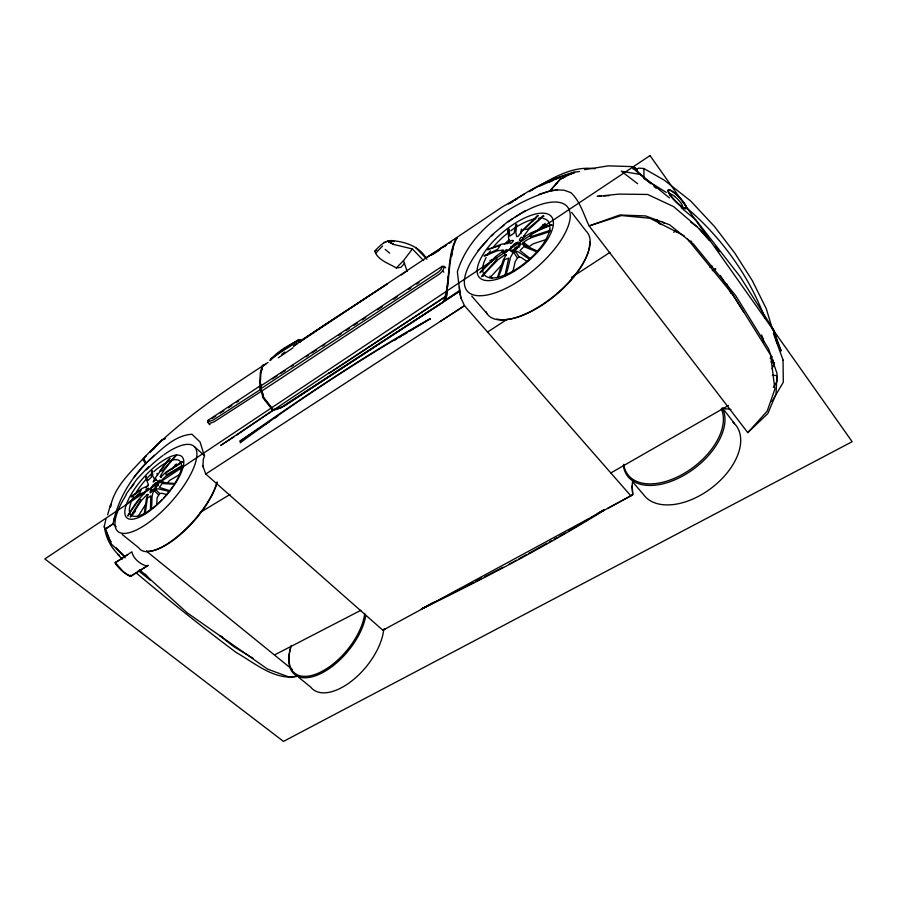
<?xml version="1.0" encoding="UTF-8"?>
<svg xmlns="http://www.w3.org/2000/svg" width="897" height="897" viewBox="0 0 897 897"><rect width="100%" height="100%" fill="white"/><g stroke="black" fill="none" stroke-linecap="round" stroke-linejoin="round"><path stroke-width="1.35" d="M127.935 516.145C131.949 508.05 137.992 499.775 144.495 493.126L144.664 492.128L139.495 494.225L128.944 502.365L139.697 492.969L141.289 489.605L131.265 497.073M104.366 525.934C105.465 537.281 110.892 547.854 119.514 555.669L117.742 554.301L122.295 559.212M262.047 390.677L263.471 397.18L273.338 409.806L282.23 406.756L459.645 291.222L457.369 271.713C470.241 230.383 510.371 203.641 549.906 190.96L560.199 179.12L574.125 172.37L570.716 174.074M127.766 554.671L115.242 562.834C118.606 568.743 124.291 573.396 130.379 576.311L148.308 565.301L130.67 576.39L127.845 575.078M150.427 510.057L150.797 495.839L147.411 498.171L145.157 513.678M521.37 229.06L520.944 233.669M509.148 229.094L509.709 236.124L514.127 233.164L515.91 224.373L516.706 224.172L515.82 232.413L516.706 236.673L518.253 236.191L523.164 229.598L537.191 216.11L538.2 215.527L524.409 229.161L527.514 229.24L543.436 215.538L543.773 216.648M210.021 424.752L207.678 422.375L208.026 420.345L259.278 386.45L260.836 386.899L260.276 386.842M508.666 229.284L507.96 230.193L508.251 233.657M148.039 494.449L147.052 495.379L147.108 494.628L148.039 494.449L146.379 498.878L144.305 513.219M156.818 503.979L157.087 497.667L159.722 493.597L161.617 493.227L167.033 494.639M110.522 507.085C113.829 487.508 130.177 472.652 143.105 458.681L143.083 459.948L145.875 463.715L143.587 458.143C180.095 420.401 224.216 390.857 268.057 362.433M148.431 484.795L147.254 486.443L148.431 484.795L145.628 477.339L146.491 476.329M143.621 458.636L145.875 463.715M208.866 423.698L214.047 421.882L261.767 391.036L439.788 273.809L442.714 270.939L444.497 266.532L441.896 266.487L259.962 386.484M777.228 376.258L776.892 381.595L773.337 387.403M550.724 225.057L552.249 225.147M110.466 506.682L110.667 504.282L107.651 514.844M448.343 276.097L446.605 295.864L444.172 301.493L446.493 296.369L446.852 292.4M447.087 289.753C449.823 272.363 449.128 252.864 457.291 237.178L502.522 206.792L524.184 194.122M145.841 463.244C159.588 451.752 173.02 435.46 191.98 434.249L200.087 442.053L204.471 456.214L203.26 459.399L202.98 466.328L205.738 474.031L382.873 630.232L632.8 494.752L632.049 486.163L632.598 480.904M153.589 489.919L157.85 485.12L158.085 482.911L156.156 483.023L153.208 485.367L150.943 488.573L151.268 491.298M168.58 460.026L170.183 458.502M168.412 491.713L170.15 490.637M549.558 231.841L550.422 230.26L530.295 236.886L530.878 233.713L551.319 224.968M451.796 256.049L453.007 247.135M150.438 509.193L151.189 508.33C152.894 502.017 150.214 494.045 155.338 489.078L158.377 488.854L168.479 491.22M293.409 343.192L299.789 339.683C290.437 347.016 278.922 351.994 270.165 360.459C276.96 351.187 288.845 345.592 298.757 339.716L299.789 339.683L301.067 341.129M504.91 275.85L508.689 258.056L504.518 259.648L500.481 272.038L498.082 277.431L497.577 277.151L503.251 260.085L506.143 254.759L505.112 254.569L497.981 259.693L481.588 276.747M549.906 190.96L560.233 179.333L562.968 177.673M513.006 271.197L515.248 261.419L517.491 258L519.105 257.013L521.213 257.495L526.988 261.453M506.143 254.759L505.942 255.623L504.876 255.432L505.112 254.569M105.947 519.15L104.187 526.741L109.277 539.523L111.015 541.597M113.695 521.034C118.292 499.326 130.211 479.794 145.348 463.794M114.883 516.369L112.932 523.983L105.599 529.073L111.542 544.322L125.031 556.532M174.41 484.638L174.422 483.427M260.892 372.86L262.877 365.617L265.927 364.003M262.922 365.135L260.915 372.423L260.332 382.884L261.195 386.786M262.384 365.505L260.365 372.782L259.76 383.277L260.601 387.179M508.969 242.011L507.332 243.592L508.969 242.011L507.96 230.193M505.123 274.852L506.143 274.034L507.915 268.438L510.494 257.361L513.544 251.878L515.259 250.79L518.544 252.001L528.961 258.885L530.946 258.672M537.191 216.11L532.381 221.604M503.139 250.14L502.331 252.068L503.139 250.14L497.129 250.824L484.223 256.206L484.133 255.623L497.644 249.31L500.167 245.509L488.304 249.321L487.968 250.05M144.495 493.126L144.271 493.776L144.664 492.128M516.975 248.043L518.713 246.428L519.935 243.39L518.219 242.325L514.575 243.838L511.144 247.034L509.911 250.072L512.153 251.833L514.586 250.835M772.07 368.802L774.537 362.657M442.165 266.465L440.831 269.739L438.51 272.026L260.545 388.917L261.767 391.036M511.245 246.709L510.124 249.467L511.66 250.454L514.968 249.097M537.09 252.517L537.404 250.902M502.712 251.418L495.772 256.475L480.4 271.959L480.018 272.8L495.817 257.248L497.05 259.098L482.003 276.007M443.701 301.123C450.698 281.053 446.347 256.643 456.663 237.615L300.517 341.454M155.921 479.704L155.887 478.673L154.508 479.29L153.196 481.969L155.921 479.704L157.558 481.128M165.653 483.079L161.527 481.084L160.126 482.463C164.97 474.143 175.801 472.293 182.158 465.599L166.046 475.085L166.046 472.73L182.898 461.697M574.035 172.942L574.461 172.101L579.574 171.54M160.294 476.599L161.494 476.789L160.294 476.599C161.909 470.252 194.683 434.888 162.424 470.6L159.744 471.396L169.421 458.816M771.577 363.386L773.315 360.089M771.913 401.564L783.294 382.223L783.047 360.078M126.107 494.157L137.028 479.02L148.723 466.608M146.144 503.621L137.936 516.571M270.165 360.459L271.23 358.206M207.678 422.375L208.799 420.76L208.026 420.345M168.636 459.511C163.332 465.442 158.612 474.435 154.295 478.897L152.826 476.094L152.288 470.701L151.649 471.351M537.034 250.925L522.054 244.029C528.961 236.09 540.734 235.956 549.648 231.157M522.054 244.029L522.816 244.242L523.938 242.661L529.118 246.641L533.267 243.771L546.206 239.499M127.946 515.27L139.383 499.046L140.773 499.965L130.233 516.907L130.973 516.549L141.692 500.156L147.108 494.628M135.525 511.099L130.973 516.549M523.725 236.203L524.577 236.001L524.98 236.853L523.725 236.203L528.501 229.666L543.526 216.076M176.384 463.951L172.336 468.862M270.356 359.462L283.239 349.482L298.757 339.716M426.871 259.211C419.987 247.056 407.182 242.313 393.873 240.788C385.957 239.174 379.442 245.8 374.789 251.306C378.086 260.478 388.805 263.292 396.295 267.979L403.459 260.691L412.385 248.94L423.608 260.612M131.433 496.344L142.186 488.394L147.299 486.208M455.328 239.97L457.19 237.739M550.287 191.083L552.07 189.009M555.647 184.838L557.429 182.764M134.102 476.957L145.684 463.581L154.273 455.295M502.129 264.48L489.897 277.812M478.034 250.487L491.545 235.339L507.803 221.615L525.115 210.75M404.614 263.247L400.959 267.328L396.295 267.979M550.332 190.859L557.104 189.94L564.067 190.198L570.941 192.653C580.359 201.533 583.611 214.585 589.138 225.909L747.795 432.634L767.204 411.095L774.851 389.197L770.646 355.122L733.466 295.393L687.113 238.58M153.309 449.363L155.203 447.334M159.946 442.277L161.841 440.248L159.879 442.221M150.27 452.133L161.662 440.113L164.992 438.532M167.459 482.765L169.768 480.321L180.151 474.233M375.54 253.324L382.627 245.957M144.238 458.042L146.189 456.057M150.102 452.11L156.953 445.192M545.208 223.375L535.789 231.796M747.795 432.634L767.866 413.506L776.028 394.03L776.993 373.41L768.594 348.832L735.764 295.73L693.482 244.085L669.566 224.743L645.616 215.942L619.771 215L589.138 225.909L621.442 215.538L649.921 218.263L684.142 235.799M158.477 494.763L154.362 490.816L155.73 489.527L155.338 489.078M160.765 477.069L165.934 472.214L182.069 461.731M515.753 248.357L518.118 246.159L519.228 243.401L517.67 242.425L514.362 243.805M632.901 168.838L633.787 168.019M488.304 249.321L501.412 244.231L507.41 243.401M236.348 435.325L273.271 410.041L281.77 407.406L459.645 291.222M374.789 251.306L376.594 249.826M154.777 485.086L156.751 483.528L156.156 483.023M154.194 490.424L156.168 488.854L155.573 488.349M673.714 232.278L675.878 230.574M278.35 357.768L293.072 347.767M277.913 353.71L282.891 349.897M281.826 354.315L284.809 352.028M176.406 465.879L181.564 461.776M401.363 274.964L406.868 270.939M240.127 442.871C300.977 397.719 364.675 356.513 430.325 318.704L409.335 331.397M130.67 576.39L131.545 575.784M130.637 575.246L129.852 575.784L127.284 574.596L123.64 571.983L115.848 563.327M297.042 343.809L293.577 346.175L323.2 325.779L387.246 283.945L299.486 341.454M329.255 372.737L220.673 445.439L234.106 436.772M212.264 418.462L215.729 416.152M220.348 413.091L223.813 410.781M635.805 169.925L638.518 168.131L643.889 168.513L664.329 180.196L690.679 201.006L714.573 226.593L734.923 253.279L752.303 280.604L766.296 308.759L772.485 329.255M444.452 300.618L459.399 290.706M262.743 426.097L239.802 441.268C301.841 398.19 364.249 355.425 430.325 318.704M265.041 424.584L269.627 421.545M274.213 418.507L277.655 416.23M433.116 254.232L436.514 252.001M322.46 346.029L324.792 344.493M338.831 335.265L341.174 333.729M345.85 330.645L349.359 328.347M354.035 325.263L357.544 322.954M362.231 319.881L365.741 317.572M377.435 309.88L382.111 306.808M393.637 299.228L397.091 296.952M408.606 289.383L410.904 287.87M416.657 284.091L418.955 282.577M205.738 474.031L464.5 305.675L460.722 297.591L459.399 287.365M510.146 203.204L512.265 201.825M514.373 200.435L517.547 198.36L508.464 204.112M518.612 197.665C535.341 186.116 554.335 177.875 573.777 172.235M228.421 407.743L231.83 405.5M236.382 402.518L238.658 401.026M272.475 378.837L277.128 375.787M280.615 373.5L285.257 370.45M291.065 366.638L293.397 365.113M306.18 356.726L308.501 355.201M311.988 352.913L316.63 349.864M426.109 257.854L446.695 244.769M283.564 406.52L443.017 302.244M440.337 321.451L464.5 305.675L630.838 495.839L632.766 494.236L632.049 486.163M431.121 255.331L433.419 253.829M435.718 252.337L440.315 249.344M487.452 332.114L507.276 319.22M571.423 277.476L609.904 252.427M435.527 252.506L438.969 250.297M105.274 528.916L112.932 523.983L116.184 526.606M517.491 258L513.813 252.573L515.596 251.452L515.259 250.79M116.139 562.06L115.242 562.834M524.117 237.032L530.901 232.906L550.736 224.788M284.887 348.361L287.018 347.072M289.148 345.782L292.344 343.843M394.175 340.568L396.508 339.156M398.84 337.743L401.172 336.33M403.504 334.929L407.003 332.809M200.154 512.467L230.058 494.438M603.378 510.741C544.692 547.058 483.337 578.834 421.343 609.074L433.475 602.257M568.788 530.946L578.161 525.339M580.505 523.938L582.848 522.536M585.18 521.135L588.701 519.027M591.045 517.625L603.916 509.911L597.895 513.151M448.96 243.435L451.225 242.1M529.095 191.644L533.39 189.132M530.833 190.59C550.523 179.422 571.165 165.474 594.913 168.737M610.891 472.921L728.487 405.478M770.131 358.094L772.407 356.793M770.994 362.063L773.292 360.762M514.015 561.567L516.459 560.21M518.903 558.853L526.225 554.783M528.669 553.427L546.968 543.234M549.413 541.878L551.857 540.521M554.29 539.164L556.734 537.808M559.179 536.451L565.278 533.053M382.873 630.232L385.8 628.629M607.931 508.33L630.838 495.839M710.009 267.519L712.319 266.263M712.33 270.636L715.806 268.786M712.98 270.457L715.324 269.223M275.289 654.552L360.841 610.308M463.525 587.658L473.381 582.568M475.836 581.301L482.003 578.117M484.458 576.838L502.937 567.296M509.092 564.112L512.792 562.206M441.044 248.11L445.742 245.711M421.343 609.074L462.28 588.286M562.778 178.032L565.043 176.9M539.658 186.161L561.544 176.507M162.94 439.732L165.138 438.689M549.558 181.912L553.303 180.263M555.792 179.165L559.537 177.516M509.911 250.072L511.593 251.16L515.248 249.658M489.885 260.59L492.218 259.816M281.064 407.709L273.26 410.299L263.426 397.584L262.014 391.103M539.198 194.257L550.175 190.971L557.104 189.94M562.856 176.126L573.295 173.099M151.189 508.33L151.761 508.195M573.901 172.695L574.641 172.538M298.757 675.99C275.57 681.619 255.23 663.253 236.315 652.556C202.341 627.261 169.331 600.766 136.905 573.531M132.128 495.525L132.689 495.413M584.62 169.634L608.301 165.867L632.834 166.629L637.262 169.32M298.701 675.934L289.518 677.19L267.586 669.117L187.26 612.875L139.551 569.673M383.636 242.504L385.788 242.28M506.143 274.034L506.794 273.989M601.158 196.129L597.122 196.376L618.773 194.111L647.6 194.458L673.546 206.568L697.283 226.885L709.796 240.755L699.189 228.589M603.849 195.961L609.242 195.613M160.126 482.463L174.108 483.461M160.81 481.095L161.527 481.084M173.928 484.133L162.133 483.595L159.397 487.407L169.298 490.558M489.224 248.547L489.863 248.536M412.385 248.94L393.85 244.489L387.582 241.248L394.265 241.472M675.564 231.594L678.345 231.74M441.896 266.487L444.497 266.532L445.607 267.811M725.46 408.617L723.105 408.427L730.876 409.458M772.384 375.215L776.555 375.608M260.556 389.455L213.318 419.987L208.553 421.668L207.734 420.76M669.454 197.923L640.727 174.545L621.296 171.192L637.644 183.706M689.087 240.99L691.677 241.461M523.13 242.482L523.938 242.661M482.855 275.85L483.472 276.052M146.637 566.153C140.123 564.022 133.249 558.797 131.859 551.812L115.22 562.632L116.509 564.987M536.675 251.765L523.915 246.653L520.002 250.555L530.015 258.358M260.859 386.461L260.018 386.136L260.545 388.917M387.582 241.248L393.85 244.489M222.366 636.915L219.877 635.704L233.657 646.58L253.212 658.308M298.062 340.658L300.069 342.475M690.679 222.187L697.283 226.885M522.816 244.242L525.967 246.563M666.314 192.44L643.99 178.525L643.889 168.513M685.745 207.117C720.639 236.36 748.86 275.301 764.883 317.953M637.498 170.251L634.224 167.728L633.327 168.546L650.774 183.762M636.892 169.768L632.834 166.629L640.727 174.545M122.205 534.444L138.755 547.787A56.433 20.923 -48.3 0 0 178.604 535.52A56.433 20.923 -48.3 0 0 217.108 481.924M138.34 570.615L150.27 580.224L145.247 574.08M146.48 551.195L292.456 669.611M298.735 677.347L310.698 687.102A51.174 26.888 -50.6 0 0 352.241 680.588A51.174 26.888 -50.6 0 0 383.759 629.178M681.159 207.678L696.05 220.09L740.014 276.511L774.167 330.701L776.824 342.867M385.183 249.422L389.702 253.189M653.969 186.453L656.088 188.235M153.208 485.367L153.791 485.871M158.085 482.911L158.444 485.625L157.85 485.12M194.414 446.684L204.583 455.698M272.823 410.411L262.855 397.584L261.453 391.081M415.726 247.628L426.019 258.347M155.73 489.527L159.722 493.597M656.032 219.608L659.777 223.723M656.615 219.574L661.28 224.71M656.256 219.743L659.99 223.858M125.154 557.856L116.218 547.832M705.961 234.734L707.733 236.73M471.732 296.066L487.049 313.67M442.714 270.939L443.824 272.217M632.822 482.104L643.553 494.606A57.744 35.129 -37 0 0 713.934 486.084A57.744 35.129 -37 0 0 732.703 421.926M511.593 251.16L512.153 251.833M511.144 247.034L511.694 247.707M518.713 246.428L519.262 247.112L520.484 244.062L519.935 243.39M514.575 243.838L515.125 244.5M518.219 242.325L518.758 242.997M571.602 212.398L586.133 231.123A64.55 27.975 -39.8 0 1 553.214 296.627A64.55 27.975 -39.8 0 1 485.905 311.528M715.111 246.114L719.394 251.665M724.35 410.366L734.497 423.608M261.184 390.98L259.278 386.45M720.235 275.368L734.699 297.995M735.405 299.093L743.68 312.044M515.596 251.452L519.105 257.013M146.099 476.509L148.117 480.355L151.47 477.058L151.615 471.071M726.682 283.901L731.066 293.454M772.62 328.56L780.895 351.142L779.897 349.101M780.042 348.574L780.995 350.525L773.102 328.975L773.236 329.995M407.16 271.309L403.459 260.691M513.544 251.878L513.813 252.573M776.241 338.831L777.475 342.105M773.416 333.449L783.182 360.359M461.148 298.51L459.443 291.222M761.62 334.973L763.201 340.109M762.282 336.88L763.863 342.026M260.309 383.322L260.881 385.912M157.02 473.302L157.457 475.365M203.014 465.599L203.294 467.202M181.654 466.418L181.687 467.001M216.962 483.012A55.278 20.53 -48.3 0 1 186.262 529.185A55.278 20.53 -48.3 0 1 146.603 551.173M163.927 454.768A57.116 20.026 -48.1 0 1 193.943 467.169A57.116 20.026 -48.1 0 1 133.776 531.159A57.116 20.026 -48.1 0 1 126.242 494.852M130.603 488.45A57.116 20.026 -48.1 0 1 133.832 484.145M146.413 469.837A57.116 20.026 -48.1 0 1 162.906 455.508M364.731 613.413A50.714 25.778 -50.3 0 1 318.312 673.165A50.714 25.778 -50.3 0 1 291.245 645.548M365.628 616.508A51.734 26.327 -50.3 0 1 317.852 674.869A51.734 26.327 -50.3 0 1 290.706 647.544M589.632 241.966A63.227 27.437 -39.8 0 1 555.456 295.315A63.227 27.437 -39.8 0 1 496.871 319.04M515.282 217.052A65.447 26.798 -40.1 0 1 567.969 226.75A65.447 26.798 -40.1 0 1 486.252 295.158A65.447 26.798 -40.1 0 1 486.791 240.912M491.735 235.877A65.447 26.798 -40.1 0 1 493.664 234.05M500.818 227.737A65.447 26.798 -40.1 0 1 504.002 225.158M508.274 221.907A65.447 26.798 -40.1 0 1 512.916 218.633M721.311 408.976A57.307 33.794 -37.4 0 1 683.133 473.975A57.307 33.794 -37.4 0 1 623.763 464.321M722.197 407.754A58.451 34.501 -37.4 0 1 684.893 474.771A58.451 34.501 -37.4 0 1 623.314 465.42M669.79 195.243A8.847 1.94 44.9 0 1 674.634 196.432M674.611 196.376A8.892 1.951 44.9 0 1 681.742 204.191A8.892 1.951 44.9 0 1 680.487 206.276M168.95 461.35A36.373 12.76 -48.1 0 1 175.117 483.035M172.953 486.365A36.373 12.76 -48.1 0 1 163.602 498.014M161.785 499.909A36.373 12.76 -48.1 0 1 152.793 507.971M149.721 510.236A36.373 12.76 -48.1 0 1 130.401 514.239M129.874 513.196A36.373 12.76 -48.1 0 1 130.962 502.656M131.5 501.266A36.373 12.76 -48.1 0 1 133.619 496.792M136.355 492.072A36.373 12.76 -48.1 0 1 146.088 479.357M147.971 477.316A36.373 12.76 -48.1 0 1 151.817 473.481M153.768 471.687A36.373 12.76 -48.1 0 1 167.862 461.843M145.931 487.822A33.335 11.818 -48.1 0 1 147.68 485.647M175.106 464.994A33.335 11.818 -48.1 0 1 177.359 464.747M549.973 226.829A41.677 17.032 -40.2 0 1 533.053 255.791A41.677 17.032 -40.2 0 1 499.192 276.96M498.07 277.229A41.677 17.032 -40.2 0 1 486.174 257.517M487.407 255.331A41.677 17.032 -40.2 0 1 490.367 250.891M492.733 247.785A41.677 17.032 -40.2 0 1 508.745 232.278M510.752 230.764A41.677 17.032 -40.2 0 1 535.744 218.655M538.379 218.285A41.677 17.032 -40.2 0 1 541.9 218.296M543.347 218.52A41.677 17.032 -40.2 0 1 549.872 225.405M492.442 278.182A38.19 15.754 -40.1 0 1 489.874 276.041M490.76 262.384A38.19 15.754 -40.1 0 1 491.836 260.208M504.417 244.163A38.19 15.754 -40.1 0 1 509.193 239.835M521.28 231.235A38.19 15.754 -40.1 0 1 524.756 229.318M542.898 224.519A38.19 15.754 -40.1 0 1 547.54 226.212M664.273 223.118A12.995 1.637 57.8 0 1 662.535 221.895M157.48 483.057L157.267 485.053L155.203 487.99L152.501 490.121L150.763 490.199L150.988 488.192L153.051 485.277L155.73 483.158L157.48 483.057M158.074 481.498C156.403 486.993 163.691 476.363 158.074 481.498M152.782 490.278C147.5 497.398 151.167 486.779 152.782 490.278M523.153 238.277C516.515 245.711 520.63 233.825 523.153 238.277M148.554 488.349C146.312 493.944 143.946 488.742 148.554 488.349M514.687 248.256C511.615 255.432 523.321 242.437 514.687 248.256M513.376 240.542C509.664 247.695 507.399 239.465 513.376 240.542M507.736 250.689C501.008 257.966 505.516 246.428 507.736 250.689M650.033 155.596L44.85 558.932L283.474 741.404L852.15 441.694L650.033 155.596M445.876 296.346L328.661 373.522L445.876 296.346M148.891 511.503A41.161 14.386 -48.1 0 0 182.147 456.887A41.161 14.386 -48.1 0 0 131.904 493.148A41.161 14.386 -48.1 0 0 148.891 511.503M496.478 279.382A47.16 19.218 -40.1 0 0 553.427 222.714A47.16 19.218 -40.1 0 0 496.007 238.501A47.16 19.218 -40.1 0 0 496.478 279.382M670.362 195.669A13.074 2.781 45.6 0 0 686.104 208.766A13.074 2.781 45.6 0 0 674.936 193.472A13.074 2.781 45.6 0 0 670.362 195.669M670.945 195.636A12.48 2.635 45.7 0 0 685.936 208.115A12.48 2.635 45.7 0 0 675.206 193.472A12.48 2.635 45.7 0 0 670.945 195.636"/></g></svg>
